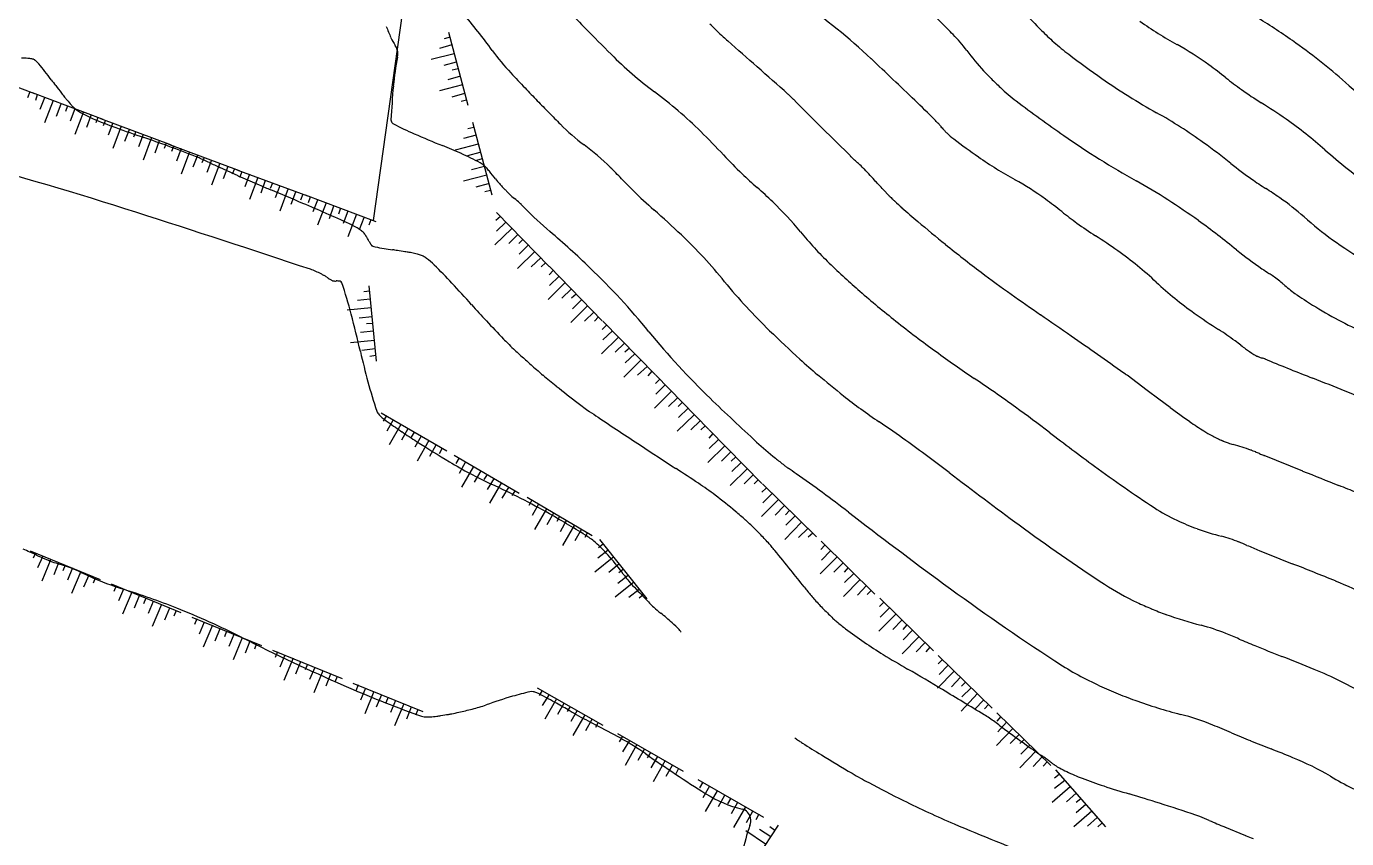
# Model space of a CAD drawing. Extents: x 0 to 560514, y 0 to 4788038.
# Drawn here: x 560254.45 to 560283.22, y 4787798.12 to 4787815.82 of the extents above; entities that cross this region are included whole.
import ezdxf

# ---------------------------------------------------------------- set-up
doc = ezdxf.new("R2010")
doc.units = 0
doc.layers.add('Nivel 7', color=7, linetype='Continuous')

msp = doc.modelspace()

# ---------------------------------------------------------------- linework, layer by layer
at = {"layer": 'Nivel 7'}
for p, q in [((560263.68, 4787815.59), (560263.55, 4787815.55)), ((560263.65, 4787815.7), (560264.07, 4787814.11)), ((560263.77, 4787815.23), (560263.27, 4787815.1)), ((560263.72, 4787815.42), (560263.45, 4787815.34)), ((560253.08, 4787814.94), (560254.62, 4787814.36)), ((560263.55, 4787814.98), (560263.82, 4787815.05)), ((560263.86, 4787814.9), (560263.73, 4787814.87)), ((560263.91, 4787814.74), (560263.63, 4787814.66)), ((560254.52, 4787814.4), (560254.47, 4787814.27)), ((560254.57, 4787814.38), (560256.11, 4787813.8)), ((560254.68, 4787814.33), (560254.64, 4787814.21)), ((560263.95, 4787814.55), (560263.45, 4787814.42)), ((560263.73, 4787814.29), (560264, 4787814.37)), ((560254.84, 4787814.27), (560254.74, 4787814.01)), ((560255.03, 4787814.21), (560254.84, 4787813.72)), ((560255.1, 4787813.87), (560255.2, 4787814.14)), ((560255.34, 4787814.09), (560255.3, 4787813.97)), ((560264.04, 4787814.22), (560263.92, 4787814.19)), ((560255.5, 4787814.03), (560255.4, 4787813.76)), ((560255.69, 4787813.96), (560255.5, 4787813.47)), ((560255.76, 4787813.63), (560255.86, 4787813.89)), ((560256, 4787813.84), (560255.96, 4787813.72)), ((560256.06, 4787813.82), (560257.6, 4787813.24)), ((560256.17, 4787813.78), (560256.12, 4787813.66)), ((560256.33, 4787813.72), (560256.23, 4787813.45)), ((560256.51, 4787813.65), (560256.33, 4787813.16)), ((560256.59, 4787813.32), (560256.69, 4787813.58)), ((560256.83, 4787813.53), (560256.78, 4787813.41)), ((560256.99, 4787813.47), (560256.89, 4787813.2)), ((560264.2, 4787813.62), (560264.07, 4787813.59)), ((560264.17, 4787813.74), (560264.59, 4787812.15)), ((560272.41, 4787813), (560271.75, 4787813.65)), ((560257.17, 4787813.4), (560256.99, 4787812.91)), ((560257.25, 4787813.07), (560257.35, 4787813.34)), ((560257.49, 4787813.28), (560257.45, 4787813.16)), ((560257.54, 4787813.26), (560259.08, 4787812.68)), ((560257.66, 4787813.22), (560257.61, 4787813.1)), ((560264.29, 4787813.26), (560263.79, 4787813.13)), ((560264.25, 4787813.45), (560263.97, 4787813.38)), ((560257.82, 4787813.16), (560257.72, 4787812.89)), ((560258, 4787813.09), (560257.82, 4787812.6)), ((560258.08, 4787812.76), (560258.18, 4787813.02)), ((560258.32, 4787812.97), (560258.27, 4787812.85)), ((560258.48, 4787812.91), (560258.38, 4787812.64)), ((560264.07, 4787813.01), (560264.34, 4787813.08)), ((560264.38, 4787812.94), (560264.26, 4787812.9)), ((560258.66, 4787812.84), (560258.48, 4787812.36)), ((560259.06, 4787812.57), (560258.66, 4787812.75)), ((560258.74, 4787812.51), (560258.84, 4787812.78)), ((560258.98, 4787812.72), (560258.93, 4787812.6)), ((560259.03, 4787812.7), (560260.57, 4787812.13)), ((560259.14, 4787812.66), (560259.1, 4787812.54)), ((560259.31, 4787812.6), (560259.21, 4787812.33)), ((560264.43, 4787812.77), (560264.15, 4787812.7)), ((560259.49, 4787812.53), (560259.31, 4787812.05)), ((560259.56, 4787812.2), (560259.66, 4787812.47)), ((560259.81, 4787812.41), (560259.76, 4787812.29)), ((560259.97, 4787812.35), (560259.87, 4787812.09)), ((560264.48, 4787812.58), (560263.97, 4787812.45)), ((560264.25, 4787812.33), (560264.52, 4787812.4)), ((560260.15, 4787812.29), (560259.97, 4787811.8)), ((560260.22, 4787811.95), (560260.32, 4787812.22)), ((560260.47, 4787812.17), (560260.42, 4787812.04)), ((560260.52, 4787812.15), (560262.06, 4787811.57)), ((560260.63, 4787812.1), (560260.59, 4787811.98)), ((560260.79, 4787812.04), (560260.69, 4787811.78)), ((560264.56, 4787812.25), (560264.44, 4787812.22)), ((560260.98, 4787811.98), (560260.79, 4787811.49)), ((560261.05, 4787811.64), (560261.15, 4787811.91)), ((560261.29, 4787811.86), (560261.25, 4787811.73)), ((560261.45, 4787811.8), (560261.35, 4787811.53)), ((560264.69, 4787811.77), (560265.84, 4787810.59)), ((560261.64, 4787811.73), (560261.45, 4787811.24)), ((560261.71, 4787811.4), (560261.81, 4787811.66)), ((560261.95, 4787811.61), (560261.91, 4787811.49)), ((560264.78, 4787811.68), (560264.68, 4787811.59)), ((560264.9, 4787811.56), (560264.69, 4787811.36)), ((560265.03, 4787811.42), (560264.66, 4787811.06)), ((560264.96, 4787811.09), (560265.16, 4787811.29)), ((560265.27, 4787811.18), (560265.18, 4787811.09)), ((560265.53, 4787810.92), (560265.15, 4787810.55)), ((560265.39, 4787811.06), (560265.19, 4787810.86)), ((560265.45, 4787810.58), (560265.66, 4787810.78)), ((560265.76, 4787810.67), (560265.67, 4787810.58)), ((560265.85, 4787810.59), (560267, 4787809.41)), ((560265.93, 4787810.5), (560265.84, 4787810.41)), ((560266.06, 4787810.38), (560265.85, 4787810.18)), ((560261.93, 4787810.05), (560261.8, 4787810.04)), ((560261.91, 4787810.17), (560262.07, 4787808.53)), ((560266.19, 4787810.24), (560265.82, 4787809.87)), ((560266.12, 4787809.9), (560266.32, 4787810.1)), ((560261.94, 4787809.88), (560261.66, 4787809.85)), ((560266.68, 4787809.73), (560266.31, 4787809.37)), ((560266.43, 4787809.99), (560266.33, 4787809.9)), ((560266.55, 4787809.87), (560266.35, 4787809.67)), ((560261.96, 4787809.69), (560261.44, 4787809.64)), ((560261.7, 4787809.47), (560261.98, 4787809.5)), ((560266.61, 4787809.4), (560266.82, 4787809.6)), ((560266.92, 4787809.49), (560266.83, 4787809.4)), ((560262.01, 4787809.18), (560261.73, 4787809.15)), ((560261.99, 4787809.35), (560261.86, 4787809.34)), ((560267.09, 4787809.31), (560267, 4787809.22)), ((560267.01, 4787809.4), (560268.16, 4787808.23)), ((560267.22, 4787809.19), (560267.01, 4787808.99)), ((560262.03, 4787808.98), (560261.51, 4787808.93)), ((560267.35, 4787809.05), (560266.98, 4787808.69)), ((560267.28, 4787808.72), (560267.48, 4787808.92)), ((560261.76, 4787808.77), (560262.05, 4787808.8)), ((560262.06, 4787808.65), (560261.93, 4787808.63)), ((560267.59, 4787808.81), (560267.49, 4787808.72)), ((560267.71, 4787808.69), (560267.5, 4787808.49)), ((560267.84, 4787808.55), (560267.47, 4787808.18)), ((560267.77, 4787808.22), (560267.98, 4787808.41)), ((560268.08, 4787808.31), (560267.99, 4787808.21)), ((560268.25, 4787808.13), (560268.16, 4787808.04)), ((560268.17, 4787808.22), (560269.32, 4787807.04)), ((560268.37, 4787808.01), (560268.17, 4787807.81)), ((560278.88, 4787807.89), (560278.44, 4787808.22)), ((560268.51, 4787807.87), (560268.14, 4787807.5)), ((560268.44, 4787807.54), (560268.64, 4787807.73)), ((560279.13, 4787807.7), (560278.88, 4787807.89)), ((560268.75, 4787807.63), (560268.65, 4787807.54)), ((560268.87, 4787807.5), (560268.66, 4787807.3)), ((560279.38, 4787807.52), (560279.13, 4787807.7)), ((560262.18, 4787807.4), (560263.61, 4787806.57)), ((560262.29, 4787807.33), (560262.22, 4787807.22)), ((560262.44, 4787807.25), (560262.3, 4787807)), ((560262.61, 4787807.15), (560262.35, 4787806.7)), ((560269, 4787807.36), (560268.63, 4787807)), ((560268.93, 4787807.03), (560269.13, 4787807.23)), ((560262.63, 4787806.81), (560262.77, 4787807.06)), ((560262.9, 4787806.98), (560262.83, 4787806.87)), ((560263.05, 4787806.89), (560262.91, 4787806.65)), ((560269.24, 4787807.12), (560269.15, 4787807.03)), ((560269.41, 4787806.95), (560269.32, 4787806.85)), ((560269.33, 4787807.03), (560270.48, 4787805.86)), ((560263.22, 4787806.8), (560262.96, 4787806.35)), ((560263.24, 4787806.46), (560263.38, 4787806.7)), ((560263.51, 4787806.63), (560263.44, 4787806.51)), ((560269.67, 4787806.68), (560269.3, 4787806.32)), ((560269.53, 4787806.82), (560269.33, 4787806.62)), ((560263.77, 4787806.48), (560265.19, 4787805.65)), ((560263.88, 4787806.42), (560263.81, 4787806.3)), ((560264.02, 4787806.33), (560263.88, 4787806.08)), ((560269.6, 4787806.35), (560269.8, 4787806.55)), ((560269.91, 4787806.44), (560269.81, 4787806.35)), ((560270.03, 4787806.32), (560269.82, 4787806.12)), ((560282.27, 4787806.13), (560281.43, 4787806.47)), ((560264.19, 4787806.23), (560263.93, 4787805.78)), ((560264.21, 4787805.89), (560264.36, 4787806.14)), ((560264.49, 4787806.06), (560264.42, 4787805.95)), ((560264.64, 4787805.98), (560264.49, 4787805.73)), ((560270.16, 4787806.18), (560269.79, 4787805.82)), ((560270.09, 4787805.85), (560270.29, 4787806.05)), ((560264.8, 4787805.88), (560264.54, 4787805.43)), ((560264.82, 4787805.54), (560264.97, 4787805.79)), ((560265.1, 4787805.71), (560265.03, 4787805.6)), ((560270.4, 4787805.94), (560270.31, 4787805.85)), ((560270.57, 4787805.76), (560270.48, 4787805.67)), ((560270.49, 4787805.85), (560271.67, 4787804.7)), ((560265.36, 4787805.56), (560266.78, 4787804.73)), ((560265.46, 4787805.5), (560265.4, 4787805.38)), ((560265.61, 4787805.41), (560265.47, 4787805.16)), ((560270.84, 4787805.51), (560270.47, 4787805.14)), ((560270.7, 4787805.64), (560270.5, 4787805.44)), ((560265.78, 4787805.31), (560265.52, 4787804.86)), ((560265.8, 4787804.97), (560265.94, 4787805.22)), ((560266.07, 4787805.14), (560266.01, 4787805.03)), ((560270.77, 4787805.17), (560270.97, 4787805.38)), ((560271.08, 4787805.27), (560270.99, 4787805.18)), ((560271.2, 4787805.15), (560271, 4787804.95)), ((560266.22, 4787805.06), (560266.08, 4787804.81)), ((560266.39, 4787804.96), (560266.13, 4787804.51)), ((560266.41, 4787804.62), (560266.55, 4787804.87)), ((560271.34, 4787805.02), (560270.98, 4787804.64)), ((560271.28, 4787804.68), (560271.48, 4787804.88)), ((560266.68, 4787804.79), (560266.62, 4787804.68)), ((560267.02, 4787804.54), (560266.92, 4787804.46)), ((560266.94, 4787804.64), (560267.97, 4787803.35)), ((560271.59, 4787804.78), (560271.49, 4787804.69)), ((560271.77, 4787804.6), (560272.94, 4787803.45)), ((560254.53, 4787804.39), (560256.05, 4787803.77)), ((560254.64, 4787804.35), (560254.59, 4787804.23)), ((560254.8, 4787804.28), (560254.69, 4787804.02)), ((560267.25, 4787804.26), (560266.84, 4787803.93)), ((560267.13, 4787804.41), (560266.9, 4787804.23)), ((560272.12, 4787804.26), (560271.75, 4787803.89)), ((560271.85, 4787804.52), (560271.76, 4787804.42)), ((560271.98, 4787804.4), (560271.78, 4787804.19)), ((560254.98, 4787804.21), (560254.78, 4787803.73)), ((560255.05, 4787803.88), (560255.15, 4787804.14)), ((560255.29, 4787804.08), (560255.24, 4787803.96)), ((560255.45, 4787804.02), (560255.34, 4787803.75)), ((560267.14, 4787803.93), (560267.36, 4787804.11)), ((560267.46, 4787803.99), (560267.36, 4787803.91)), ((560272.05, 4787803.93), (560272.25, 4787804.13)), ((560272.36, 4787804.03), (560272.27, 4787803.93)), ((560255.63, 4787803.94), (560255.43, 4787803.46)), ((560255.7, 4787803.61), (560255.81, 4787803.87)), ((560255.95, 4787803.81), (560255.9, 4787803.69)), ((560267.69, 4787803.71), (560267.28, 4787803.38)), ((560267.57, 4787803.86), (560267.34, 4787803.68)), ((560272.62, 4787803.77), (560272.26, 4787803.4)), ((560272.48, 4787803.9), (560272.28, 4787803.7)), ((560256.29, 4787803.67), (560257.81, 4787803.05)), ((560256.4, 4787803.63), (560256.35, 4787803.51)), ((560256.56, 4787803.56), (560256.45, 4787803.3)), ((560256.74, 4787803.49), (560256.54, 4787803.01)), ((560256.8, 4787803.15), (560256.91, 4787803.42)), ((560267.58, 4787803.38), (560267.8, 4787803.56)), ((560267.9, 4787803.44), (560267.8, 4787803.36)), ((560272.56, 4787803.43), (560272.76, 4787803.64)), ((560272.86, 4787803.53), (560272.77, 4787803.44)), ((560257.05, 4787803.36), (560257, 4787803.24)), ((560257.21, 4787803.29), (560257.1, 4787803.03)), ((560257.39, 4787803.22), (560257.19, 4787802.74)), ((560257.46, 4787802.89), (560257.57, 4787803.15)), ((560273.13, 4787803.27), (560273.04, 4787803.18)), ((560273.05, 4787803.36), (560274.22, 4787802.21)), ((560273.26, 4787803.15), (560273.06, 4787802.95)), ((560257.71, 4787803.09), (560257.66, 4787802.97)), ((560258.05, 4787802.95), (560259.57, 4787802.33)), ((560258.16, 4787802.91), (560258.11, 4787802.79)), ((560258.32, 4787802.84), (560258.21, 4787802.58)), ((560273.4, 4787803.01), (560273.03, 4787802.64)), ((560273.33, 4787802.68), (560273.53, 4787802.88)), ((560258.5, 4787802.77), (560258.3, 4787802.29)), ((560258.56, 4787802.43), (560258.67, 4787802.7)), ((560258.81, 4787802.64), (560258.76, 4787802.52)), ((560258.97, 4787802.57), (560258.86, 4787802.31)), ((560273.64, 4787802.78), (560273.55, 4787802.68)), ((560273.76, 4787802.66), (560273.56, 4787802.45)), ((560259.15, 4787802.5), (560258.95, 4787802.02)), ((560259.22, 4787802.17), (560259.32, 4787802.43)), ((560259.46, 4787802.37), (560259.42, 4787802.25)), ((560273.9, 4787802.52), (560273.54, 4787802.15)), ((560273.84, 4787802.19), (560274.03, 4787802.39)), ((560274.14, 4787802.29), (560274.05, 4787802.19)), ((560259.81, 4787802.23), (560261.33, 4787801.61)), ((560259.92, 4787802.19), (560259.87, 4787802.07)), ((560260.08, 4787802.12), (560259.97, 4787801.86)), ((560260.26, 4787802.05), (560260.06, 4787801.57)), ((560260.32, 4787801.71), (560260.43, 4787801.98)), ((560274.32, 4787802.11), (560275.5, 4787800.96)), ((560274.41, 4787802.02), (560274.32, 4787801.93)), ((560260.57, 4787801.92), (560260.52, 4787801.8)), ((560260.73, 4787801.85), (560260.62, 4787801.59)), ((560260.91, 4787801.78), (560260.71, 4787801.3)), ((560260.98, 4787801.45), (560261.08, 4787801.71)), ((560274.67, 4787801.77), (560274.31, 4787801.4)), ((560274.54, 4787801.9), (560274.34, 4787801.7)), ((560261.22, 4787801.65), (560261.17, 4787801.53)), ((560261.56, 4787801.51), (560263.09, 4787800.89)), ((560261.68, 4787801.47), (560261.63, 4787801.34)), ((560261.84, 4787801.4), (560261.73, 4787801.14)), ((560265.58, 4787801.41), (560267.01, 4787800.59)), ((560274.61, 4787801.43), (560274.81, 4787801.64)), ((560274.92, 4787801.53), (560274.83, 4787801.44)), ((560275.04, 4787801.41), (560274.84, 4787801.21)), ((560262.02, 4787801.33), (560261.82, 4787800.84)), ((560262.08, 4787800.99), (560262.19, 4787801.26)), ((560262.33, 4787801.2), (560262.28, 4787801.08)), ((560262.49, 4787801.13), (560262.38, 4787800.87)), ((560265.69, 4787801.35), (560265.62, 4787801.24)), ((560265.84, 4787801.26), (560265.69, 4787801.02)), ((560266, 4787801.17), (560265.75, 4787800.72)), ((560275.18, 4787801.28), (560274.82, 4787800.9)), ((560275.12, 4787800.94), (560275.31, 4787801.14)), ((560262.67, 4787801.06), (560262.47, 4787800.58)), ((560262.74, 4787800.73), (560262.84, 4787800.99)), ((560262.98, 4787800.93), (560262.93, 4787800.81)), ((560266.03, 4787800.83), (560266.17, 4787801.07)), ((560266.3, 4787801), (560266.23, 4787800.89)), ((560266.45, 4787800.91), (560266.31, 4787800.67)), ((560266.62, 4787800.82), (560266.36, 4787800.37)), ((560275.42, 4787801.04), (560275.33, 4787800.95)), ((560275.6, 4787800.86), (560276.78, 4787799.71)), ((560266.64, 4787800.48), (560266.78, 4787800.72)), ((560266.91, 4787800.65), (560266.85, 4787800.54)), ((560275.95, 4787800.52), (560275.59, 4787800.15)), ((560275.69, 4787800.78), (560275.6, 4787800.68)), ((560275.81, 4787800.66), (560275.62, 4787800.45)), ((560267.33, 4787800.41), (560268.76, 4787799.59)), ((560267.44, 4787800.35), (560267.37, 4787800.23)), ((560267.59, 4787800.26), (560267.44, 4787800.01)), ((560275.89, 4787800.19), (560276.09, 4787800.39)), ((560276.2, 4787800.29), (560276.1, 4787800.19)), ((560267.75, 4787800.17), (560267.5, 4787799.71)), ((560267.78, 4787799.83), (560267.92, 4787800.07)), ((560268.05, 4787800), (560267.98, 4787799.88)), ((560276.46, 4787800.03), (560276.1, 4787799.66)), ((560276.32, 4787800.16), (560276.12, 4787799.96)), ((560268.2, 4787799.91), (560268.06, 4787799.66)), ((560268.37, 4787799.82), (560268.11, 4787799.36)), ((560268.39, 4787799.48), (560268.53, 4787799.72)), ((560268.66, 4787799.65), (560268.6, 4787799.53)), ((560276.39, 4787799.69), (560276.59, 4787799.9)), ((560276.7, 4787799.79), (560276.61, 4787799.7)), ((560269.08, 4787799.41), (560270.51, 4787798.59)), ((560276.96, 4787799.52), (560276.86, 4787799.44)), ((560277.08, 4787799.39), (560276.86, 4787799.21)), ((560276.88, 4787799.62), (560277.97, 4787798.38)), ((560269.19, 4787799.35), (560269.12, 4787799.23)), ((560269.34, 4787799.26), (560269.19, 4787799.01)), ((560269.5, 4787799.16), (560269.24, 4787798.71)), ((560269.53, 4787798.82), (560269.67, 4787799.07)), ((560277.2, 4787799.25), (560276.81, 4787798.91)), ((560277.12, 4787798.92), (560277.33, 4787799.11)), ((560269.8, 4787799), (560269.73, 4787798.88)), ((560269.95, 4787798.91), (560269.81, 4787798.66)), ((560270.12, 4787798.81), (560269.86, 4787798.36)), ((560277.43, 4787798.99), (560277.33, 4787798.91)), ((560277.54, 4787798.86), (560277.33, 4787798.68)), ((560270.14, 4787798.47), (560270.28, 4787798.72)), ((560270.41, 4787798.65), (560270.35, 4787798.53)), ((560277.67, 4787798.72), (560277.28, 4787798.38)), ((560277.58, 4787798.39), (560277.79, 4787798.58)), ((560270.83, 4787798.41), (560269.92, 4787797.03)), ((560270.56, 4787798), (560270.13, 4787798.29)), ((560270.67, 4787798.16), (560270.43, 4787798.32)), ((560270.76, 4787798.3), (560270.65, 4787798.38)), ((560277.89, 4787798.46), (560277.8, 4787798.38)), ((560281.03, 4787798.18), (560280.57, 4787798.37))]:
    msp.add_line(p, q, dxfattribs=at)
msp.add_lwpolyline([(560262.01, 4787811.59), (560262.86, 4787817.67), (560258.9, 4787820.71), (560259.75, 4787824.94)], dxfattribs=at)
for centre, radius, start, end in [((560263.916, 4787805.604), 13.058, 46.7863, 55.4133), ((560253.491, 4787807.211), 13.743, 36.0616, 40.4009), ((560285.349, 4787834.127), 26.208, 223.3502, 224.4281), ((560287.104, 4787826.233), 14.868, 222.7332, 224.9102), ((560269.417, 4787818.695), 7.685, 201.9301, 203.918), ((560315.411, 4787863.596), 68.305, 224.42817, 225.09578), ((559969.283, 4787502.911), 433.57, 46.17928, 46.20609), ((560233.83, 4787775.219), 57.45, 44.91122, 45.23827), ((560261.255, 4787802.559), 18.726, 44.3386, 44.9115), ((560284.235, 4787823.831), 9.632, 235.0634, 240.7437), ((560272.093, 4787801.258), 17.385, 55.0879, 58.217), ((560263.375, 4787816.015), 1.076, 203.9179, 214.2011), ((560283.269, 4787829.955), 19.8, 225.8991, 226.4863), ((560271.778, 4787817.852), 3.111, 226.4861, 228.9346), ((560184.902, 4787718.143), 129.136, 48.55468, 48.93467), ((560272.186, 4787813.24), 3.443, 36.7653, 44.3382), ((560281.105, 4787820.252), 6.397, 224.9102, 228.2295), ((560280.269, 4787819.316), 5.141, 228.2293, 232.8871), ((560274.638, 4787804.904), 12.938, 48.5434, 55.088), ((560262.202, 4787815.218), 0.342, 15.9106, 34.2008), ((560262.219, 4787815.222), 0.325, 348.2153, 15.911), ((560268.746, 4787818.319), 5.128, 216.0616, 223.1679), ((560273.489, 4787821.533), 8.919, 225.0958, 233.1247), ((560279.383, 4787818.617), 5.541, 216.7653, 222.7333), ((560291.369, 4787833.986), 23.537, 232.8871, 235.0634), ((560276.019, 4787809.163), 7.181, 54.1643, 60.7437), ((560254.251, 4787812.356), 2.78, 85.3825, 88.1803), ((560254.379, 4787813.934), 1.197, 81.1185, 85.3831), ((560254.526, 4787814.874), 0.245, 74.5578, 81.1166), ((560254.556, 4787814.984), 0.132, 65.6082, 74.5594), ((560254.571, 4787815.017), 0.0948, 53.9847, 65.6076), ((560254.48, 4787814.892), 0.25, 46.8359, 53.9859), ((560254.07, 4787814.455), 0.849, 40.402, 46.8344), ((560251.609, 4787812.361), 4.08, 37.4702, 40.4025), ((560267.818, 4787814.054), 5.395, 168.215, 174.9531), ((559762.419, 4787239.693), 767.42, 48.487981, 48.554672), ((560182.58, 4787719.032), 131.845, 46.2131, 46.78629), ((560274.388, 4787806.906), 9.966, 51.5035, 54.1642), ((560189.459, 4787764.722), 82.388, 37.31281, 37.47026), ((560288.133, 4787839.927), 41.678, 217.3127, 217.5341), ((560312.701, 4787859.55), 65.395, 223.16805, 223.56408), ((560279.862, 4787819.06), 6.193, 222.7332, 224.9102), ((560281.711, 4787820.903), 8.804, 224.9102, 226.7361), ((560286.032, 4787826.346), 14.218, 235.0634, 240.7437), ((560285.863, 4787821.334), 8.469, 231.5036, 234.3898), ((560343.273, 4787882.29), 111.212, 217.53424, 217.64058), ((560281.018, 4787834.276), 32.593, 217.6399, 217.8363), ((560282.32, 4787812.773), 19.953, 174.9532, 177.0795), ((560299.695, 4787847.18), 47.445, 223.5641, 224.0291), ((560262.076, 4787806.318), 10.101, 45.5811, 53.1246), ((560270.633, 4787813.881), 0.625, 46.1501, 48.488), ((560266.606, 4787809.69), 6.437, 44.91, 46.1499), ((560278.574, 4787817.57), 4.227, 226.7361, 232.8871), ((560285.812, 4787821.262), 8.381, 234.3899, 237.9502), ((560294.983, 4787827.936), 17.793, 228.5434, 234.1234), ((560256.567, 4787815.285), 1.633, 217.8369, 220.6387), ((560259.541, 4787817.837), 5.552, 220.6388, 222.158), ((560256.241, 4787814.85), 1.101, 222.1579, 225.356), ((560256.314, 4787814.924), 1.205, 225.3553, 228.4124), ((560302.552, 4787849.941), 51.418, 224.0291, 224.4281), ((560432.005, 4787974.571), 227.106, 224.9101, 225.11888), ((560254.312, 4787793.867), 28.183, 44.9731, 46.213), ((560296.382, 4787841.106), 33.741, 232.8871, 235.0634), ((560274.484, 4787803.168), 12.967, 55.088, 57.9501), ((560255.747, 4787814.284), 0.35, 228.4137, 236.8223), ((560256.441, 4787815.345), 1.617, 236.8214, 240.73), ((560256.847, 4787816.07), 2.448, 240.73, 246.9316), ((560259.912, 4787823.269), 10.273, 246.9316, 249.9578), ((560262.479, 4787813.786), 0.0862, 177.0787, 209.8777), ((560303.036, 4787850.416), 52.096, 224.4281, 224.8246), ((560217.303, 4787756.893), 80.496, 44.91127, 44.97315), ((560273.903, 4787804.694), 10.6, 54.1643, 60.7437), ((560276.507, 4787806.067), 9.432, 48.5434, 55.088), ((560266.441, 4787841.164), 29.322, 249.9577, 251.2244), ((560262.502, 4787813.799), 0.113, 209.8788, 242.3562), ((560265.709, 4787819.923), 7.026, 242.356, 246.4147), ((560271.117, 4787832.309), 20.541, 246.4146, 248.2733), ((560269.392, 4787816.977), 4.661, 224.8245, 233.2501), ((560258.09, 4787802.251), 15.795, 42.9929, 45.581), ((560273.645, 4787813.061), 0.94, 44.3385, 44.9114), ((560273.857, 4787813.268), 0.644, 36.7655, 44.3384), ((560275.203, 4787814.273), 1.036, 216.7651, 222.7331), ((560274.943, 4787814.033), 0.682, 222.7344, 224.9113), ((560278.038, 4787817.119), 5.053, 224.9102, 225.7101), ((560275.631, 4787814.651), 1.606, 225.7099, 232.887), ((560249.925, 4787792.581), 21.992, 69.7618, 71.2245), ((560233.214, 4787747.254), 70.301, 69.24177, 69.76179), ((560260.056, 4787804.551), 9.34, 65.5167, 68.2732), ((560263.237, 4787808.735), 5.625, 45.5811, 53.2501), ((560285.187, 4787827.28), 17.442, 232.8871, 235.0634), ((560287.829, 4787828.861), 18.804, 235.0634, 240.7437), ((560271.647, 4787801.571), 14.453, 51.2013, 54.1643), ((560231.735, 4787733.64), 82.065, 72.19513, 75.01486), ((560257.691, 4787811.834), 1.238, 65.3219, 69.2415), ((560226.813, 4787744.631), 75.196, 65.13319, 65.32227), ((560260.492, 4787805.509), 8.287, 62.355, 65.5168), ((560277.121, 4787819.994), 10.224, 222.9929, 226.21), ((560272.929, 4787813.524), 0.743, 225.1393, 226.356), ((560274.279, 4787814.94), 2.699, 226.3562, 228.7541), ((560247.305, 4787785.278), 37.395, 47.469, 47.642), ((560280.546, 4787820.637), 9.338, 235.0634, 240.8218), ((560291.339, 4787822.857), 12.971, 228.5434, 234.1234), ((560346.662, 4788003.744), 210.292, 245.19362, 245.26123), ((560264.15, 4787812.493), 0.403, 47.9813, 62.3549), ((560263.793, 4787812.097), 0.936, 43.5632, 47.9815), ((560263.147, 4787811.483), 1.827, 40.401, 43.5633), ((560262.379, 4787810.829), 2.836, 36.0616, 40.4009), ((560260.943, 4787806.394), 8.902, 43.342, 45.5808), ((560277.204, 4787820.08), 10.343, 226.2099, 228.6703), ((560223.765, 4787759.617), 72.217, 47.34696, 47.46889), ((560272.218, 4787812.212), 0.705, 46.1121, 47.3458), ((560272.542, 4787812.548), 0.238, 42.789, 46.1144), ((560149.284, 4787698.46), 168.192, 42.66237, 42.7875), ((560285.889, 4787819.284), 8.276, 231.2015, 235.1171), ((560263.76, 4787822.785), 11.247, 245.2744, 245.438), ((560259.656, 4787813.806), 1.375, 245.437, 246.7871), ((560360.465, 4788048.863), 257.137, 246.78707, 246.88584), ((560275.912, 4787850.767), 41.751, 246.8859, 247.2569), ((560265.527, 4787813.121), 1.058, 216.0617, 223.1679), ((560274.598, 4787821.629), 13.494, 223.1677, 223.5637), ((560271.914, 4787819.077), 9.79, 223.5641, 224.0291), ((560274.739, 4787819.414), 10.066, 223.3421, 225.4476), ((560262.942, 4787803.862), 11.254, 46.3117, 48.6703), ((560250.381, 4787791.627), 30.713, 42.056, 42.6624), ((560272.766, 4787806.703), 6.62, 53.9814, 60.8216), ((560271.787, 4787800.224), 14.02, 54.1642, 60.7437), ((560285.981, 4787819.416), 8.436, 235.1171, 237.6242), ((560131.455, 4787506.163), 331.906, 67.12522, 67.25677), ((560272.503, 4787819.647), 10.61, 224.0295, 224.4285), ((560272.603, 4787819.744), 10.75, 224.4276, 224.8241), ((560265.661, 4787812.844), 0.962, 224.8248, 233.2504), ((560264.391, 4787811.144), 1.161, 45.5808, 53.2498), ((560274.611, 4787819.284), 9.884, 225.4475, 228.9927), ((560274.681, 4787813.549), 2.014, 222.0562, 224.4248), ((560273.612, 4787812.502), 0.518, 224.4241, 226.7452), ((560281.211, 4787820.579), 11.607, 226.745, 227.2355), ((560277.486, 4787816.551), 6.122, 227.2362, 227.7844), ((560270.011, 4787802.914), 11.305, 51.7134, 53.9814), ((560277.049, 4787805.329), 8.243, 55.088, 57.6245), ((560278.376, 4787807.229), 5.926, 48.5434, 55.088), ((560142.77, 4787456.629), 373.012, 71.57971, 72.19507), ((560247.512, 4787781.246), 33.343, 65.2242, 67.1252), ((560264.118, 4787810.865), 1.551, 43.928, 45.5813), ((560271.193, 4787817.681), 8.274, 223.9279, 224.6436), ((560271.95, 4787818.428), 9.337, 224.6434, 229.2713), ((560256.787, 4787798.785), 17.28, 46.3116, 48.9927), ((560265.798, 4787806.853), 7.118, 39.1532, 46.3117), ((560328.943, 4787873.268), 82.702, 227.78404, 227.93324), ((560282.749, 4787822.085), 13.756, 227.9333, 229.849), ((560283.085, 4787819.478), 9.797, 231.7135, 234.1497), ((560260.767, 4787809.963), 1.715, 56.8339, 65.2242), ((560299.345, 4787841.757), 39.493, 229.8489, 230.9795), ((560283.045, 4787819.422), 9.728, 234.1498, 237.0279), ((560269.077, 4787796.471), 18.649, 50.943, 54.1642), ((560287.694, 4787817.778), 8.149, 228.5435, 234.1234), ((560261.271, 4787810.735), 0.793, 49.3879, 56.8338), ((560261.648, 4787811.175), 0.214, 35.0151, 49.3885), ((560259.56, 4787809.712), 2.763, 34.2537, 35.0136), ((560261.628, 4787811.12), 0.261, 31.784, 34.2561), ((560257.456, 4787808.535), 5.168, 31.5358, 31.7817), ((560261.822, 4787811.215), 0.0461, 28.9216, 31.5244), ((560260.34, 4787810.395), 1.74, 28.604, 28.9384), ((560212.298, 4787784.203), 56.458, 28.5408, 28.5995), ((560247.335, 4787803.259), 16.574, 28.4077, 28.5397), ((560250.968, 4787794.059), 22.821, 46.3116, 49.2714), ((560261.028, 4787803.225), 11.14, 39.1531, 46.3116), ((560277.31, 4787816.226), 7.726, 219.153, 226.0237), ((560270.15, 4787799.544), 13.966, 54.6258, 57.0278), ((560287.828, 4787817.963), 8.377, 234.1233, 236.3626), ((560272.709, 4787816.977), 12.271, 208.3866, 208.5649), ((560262.226, 4787811.27), 0.335, 208.5634, 211.412), ((560263.055, 4787811.777), 1.307, 211.4127, 212.8547), ((560262.069, 4787811.14), 0.133, 212.8498, 217.5611), ((560262.086, 4787811.153), 0.154, 217.5683, 221.9417), ((560261.995, 4787811.071), 0.0322, 221.9399, 239.0359), ((560262.044, 4787811.153), 0.128, 239.0347, 247.596), ((560262.107, 4787811.306), 0.293, 247.5971, 258.2101), ((560262.837, 4787814.801), 3.864, 258.2097, 261.1297), ((560284.643, 4787954.522), 145.276, 261.12964, 261.20343), ((560254.801, 4787761.68), 49.862, 81.0778, 81.2038), ((560241.667, 4787678.022), 134.544, 81.00811, 81.07755), ((560255.405, 4787764.841), 46.646, 80.89, 81.0078), ((560262.595, 4787809.682), 1.232, 78.0612, 80.891), ((560261.854, 4787806.178), 4.813, 76.6288, 78.0602), ((560294.055, 4787835.229), 31.091, 230.9796, 232.7995), ((560273.432, 4787804.167), 8.297, 47.1386, 54.6259), ((560285.888, 4787817.19), 8.032, 230.943, 235.852), ((560290.381, 4787821.801), 12.987, 236.3625, 238.1609), ((560262.801, 4787810.159), 0.721, 72.9469, 76.6291), ((560262.761, 4787810.028), 0.858, 69.571, 72.9464), ((560262.986, 4787810.634), 0.211, 58.6283, 69.5708), ((560262.598, 4787809.997), 0.957, 53.491, 58.6291), ((560262.178, 4787809.431), 1.662, 45.8623, 53.4904), ((560256.144, 4787803.211), 10.328, 42.8044, 45.8627), ((560284.861, 4787824.052), 18.602, 226.0237, 227.467), ((560260.151, 4787809.072), 1.536, 61.9789, 71.58), ((560253.031, 4787795.694), 16.691, 61.7489, 61.9783), ((560260.861, 4787810.265), 0.149, 59.3223, 61.7479), ((560260.494, 4787809.648), 0.868, 55.0705, 59.3236), ((560261.795, 4787811.51), 1.404, 235.0705, 238.4129), ((560261.595, 4787811.184), 1.022, 238.4132, 241.7506), ((560256.258, 4787799.597), 15.161, 39.1531, 46.3116), ((560283.262, 4787822.309), 16.236, 227.4671, 229.012), ((560288.001, 4787827.254), 21.078, 232.7995, 235.0099), ((560285.853, 4787817.138), 7.97, 235.8522, 237.1714), ((560279.8, 4787807.755), 3.196, 55.0881, 57.1713), ((560280.244, 4787808.392), 2.419, 48.5433, 55.0879), ((560261.137, 4787810.332), 0.0542, 241.7494, 256.2734), ((560261.145, 4787810.364), 0.0869, 256.275, 264.1205), ((560261.185, 4787810.754), 0.48, 264.1197, 267.4573), ((560261.197, 4787811.028), 0.754, 267.4576, 269.9759), ((560261.196, 4787808.795), 1.48, 88.1782, 89.9754), ((560261.236, 4787810.052), 0.222, 84.1208, 88.1804), ((560261.206, 4787809.76), 0.515, 81.4509, 84.1178), ((560261.276, 4787810.223), 0.0469, 18.6937, 81.4522), ((560251.718, 4787806.989), 10.137, 14.6341, 18.6937), ((560232.698, 4787781.497), 42.284, 41.942, 42.8044), ((560279.043, 4787817.893), 12.092, 219.1531, 226.0237), ((560287.48, 4787827.163), 22.667, 229.0121, 231.5968), ((560284.552, 4787816.149), 8.051, 227.1386, 234.7396), ((560284.049, 4787812.699), 3.327, 228.5434, 234.1234), ((560281.765, 4787825.587), 23.681, 221.9421, 223.0944), ((560445.648, 4788052.48), 295.996, 235.00992, 235.16027), ((560283.122, 4787811.418), 1.746, 234.1232, 236.3625), ((560293.318, 4787826.741), 20.151, 236.3626, 237.0217), ((560287.549, 4787817.851), 9.553, 237.0216, 244.7685), ((560233.677, 4787802.279), 28.783, 12.9657, 14.6342), ((560088.958, 4787540.028), 328.372, 55.01755, 55.16033), ((560288.688, 4787822), 15.216, 234.7397, 237.1373), ((560321.754, 4787863.001), 78.444, 223.09441, 223.49548), ((560280.777, 4787819.561), 16.457, 219.1531, 226.0238), ((560295.69, 4787835.146), 36.066, 226.0237, 227.4671), ((560289.654, 4787829.905), 26.166, 231.5967, 234.0023), ((560276.513, 4787803.153), 7.222, 53.6568, 57.1374), ((560267.936, 4787811.938), 4.256, 223.4954, 225.2173), ((560268.989, 4787812.999), 5.751, 225.2175, 226.9233), ((559292.967, 4786402.492), 1716.749, 54.970844, 55.017597), ((560274.686, 4787800.67), 10.305, 52.7598, 53.6563), ((560284.776, 4787813.943), 6.369, 232.7604, 233.9008), ((560280.22, 4787812.995), 18.978, 192.9657, 195.0205), ((560276.932, 4787821.494), 17.381, 226.9233, 227.9044), ((560283.495, 4787828.758), 27.17, 227.9043, 228.4399), ((560278.991, 4787816.943), 11.364, 227.467, 230.0386), ((560291.572, 4787832.546), 29.43, 234.0024, 235.9827), ((560283.624, 4787812.364), 4.414, 233.9007, 236.6972), ((560281.48, 4787809.1), 0.508, 236.6975, 244.9454), ((560281.568, 4787809.288), 0.716, 244.9444, 247.4983), ((560281.571, 4787809.297), 0.725, 247.4986, 250.0355), ((560281.592, 4787809.353), 0.785, 250.0364, 255.5075), ((560281.296, 4787808.209), 0.396, 67.7997, 75.5074), ((560280.747, 4787806.864), 1.849, 67.4317, 67.7991), ((560295.222, 4787841.692), 35.867, 247.4318, 247.5152), ((560273.646, 4787817.649), 12.324, 228.44, 229.2352), ((560269.667, 4787813.034), 6.232, 229.2356, 230.5034), ((560303.491, 4787861.67), 57.489, 247.51546, 248.57038), ((560271.912, 4787810.765), 10.376, 195.0204, 198.6946), ((560295.628, 4787844.531), 47.048, 230.5031, 230.9644), ((560288.931, 4787828.805), 26.839, 230.0385, 231.5967), ((560255.802, 4787779.55), 34.508, 54.1539, 55.9827), ((560277.571, 4787807.13), 1.391, 53.3295, 54.9711), ((560253.839, 4787775.258), 41.127, 53.2685, 53.329), ((560238.732, 4787696.678), 119.757, 67.83949, 68.57035), ((560280.294, 4787825.619), 22.701, 230.9646, 232.4923), ((560307.737, 4787847.502), 55.284, 226.0237, 227.467), ((560279.254, 4787816.597), 11.262, 231.5967, 234.0024), ((560262.288, 4787807.509), 0.216, 198.6948, 224.381), ((560269.924, 4787812.108), 5.669, 232.4922, 235.5496), ((560275.649, 4787820.454), 15.79, 235.5496, 236.3825), ((560282.14, 4787820.57), 16.172, 234.0023, 235.7468), ((560256.227, 4787780.137), 33.783, 52.606, 54.1538), ((560288.617, 4787819.895), 15.445, 233.261, 235.2241), ((560262.666, 4787807.879), 0.745, 224.3807, 231.609), ((560264.615, 4787810.338), 3.883, 231.6093, 234.7732), ((560284.832, 4787838.969), 38.932, 234.7729, 235.0443), ((560470.094, 4788112.921), 366.996, 236.38242, 236.55522), ((560254.162, 4787779.483), 33.536, 54.5354, 55.7469), ((560284.068, 4787813.344), 7.47, 235.2242, 238.0472), ((560272.507, 4787821.338), 17.421, 235.0441, 235.4498), ((560268.19, 4787815.069), 9.808, 235.4499, 237.7188), ((560314.33, 4787856.15), 61.893, 232.60594, 233.74955), ((560282.294, 4787810.5), 4.119, 238.0473, 240.8208), ((560281.038, 4787808.25), 1.542, 240.8205, 245.3541), ((560282.726, 4787811.93), 5.59, 245.3548, 246.2218), ((560287.586, 4787845.773), 46.126, 237.7187, 238.7649), ((560325.766, 4787894.409), 105.122, 236.55518, 237.06075), ((560275.943, 4787812.845), 8.253, 227.467, 231.2033), ((560254.627, 4787780.136), 32.734, 52.4775, 54.5355), ((560281.27, 4787808.624), 1.978, 246.2201, 247.6779), ((560282.269, 4787811.058), 4.609, 247.6792, 248.769), ((560281.107, 4787808.067), 1.4, 248.7693, 250.7469), ((560281.327, 4787808.698), 2.069, 250.7464, 253.9195), ((560278.969, 4787800.516), 6.446, 72.1217, 73.9191), ((560273.427, 4787783.336), 24.498, 71.6525, 72.1221), ((560281.028, 4787806.255), 0.352, 67.7339, 71.6528), ((560276.792, 4787795.909), 11.531, 67.5759, 67.7331), ((560267.095, 4787772.41), 36.953, 67.4884, 67.5762), ((560268.406, 4787814.147), 9.138, 238.7648, 245.2483), ((560293.084, 4787834.167), 35.61, 231.2033, 231.5968), ((560243.652, 4787715.846), 98.182, 67.43549, 67.48866), ((560292.979, 4787834.471), 30.29, 247.3753, 247.5477), ((560282.301, 4787808.632), 2.331, 247.5493, 248.061), ((560245.934, 4787771.192), 41.697, 56.2581, 57.0609), ((560271.555, 4787807.007), 0.953, 231.5959, 234.0015), ((560272.749, 4787808.65), 2.984, 234.0026, 235.3796), ((560256.149, 4787784.605), 26.235, 54.9148, 55.3791), ((560253, 4787780.123), 31.713, 52.368, 54.9148), ((560326.753, 4787874.057), 85.685, 232.47754, 233.74949), ((560295.903, 4787831.019), 30.73, 233.7495, 236.6989), ((560331.075, 4787927.374), 130.697, 248.07152, 248.44555), ((560257.281, 4787790.015), 17.434, 60.5555, 65.2483), ((560264.91, 4787799.6), 7.534, 52.8599, 56.2579), ((560271.605, 4787776.821), 31.176, 67.6798, 68.4455), ((560262.128, 4787795.928), 12.141, 50.1832, 52.8599), ((560256.221, 4787788.138), 19.59, 57.7177, 60.5555), ((560260.335, 4787793.777), 14.94, 49.0711, 50.1833), ((560338.161, 4787890.579), 107.761, 232.36799, 233.74949), ((560281.194, 4787808.627), 3.939, 236.6988, 244.9426), ((560268.459, 4787803.146), 2.54, 46.3735, 49.0709), ((560265.765, 4787800.32), 6.444, 45.069, 46.3735), ((560264.439, 4787798.99), 8.322, 43.9211, 45.0691), ((560302.124, 4787840.467), 44.033, 233.7494, 236.6989), ((560281.783, 4787809.887), 5.33, 244.9427, 247.5), ((560281.815, 4787809.965), 5.414, 247.5, 250.0374), ((560281.965, 4787810.378), 5.854, 250.0375, 255.5066), ((560265.931, 4787803.508), 1.41, 47.1268, 57.7178), ((560264.817, 4787802.308), 3.047, 43.7359, 47.1269), ((560261.464, 4787796.125), 12.453, 42.6753, 43.9213), ((560269.273, 4787803.325), 1.831, 39.4254, 42.675), ((560279.762, 4787801.855), 2.949, 67.7982, 75.5064), ((560272.587, 4787784.275), 21.937, 67.2986, 67.7983), ((560252.79, 4787800.306), 4.414, 66.8964, 68.9801), ((560253.217, 4787801.305), 3.328, 64.2126, 66.896), ((560257.029, 4787809.197), 5.437, 244.2131, 246.3124), ((560263.876, 4787801.408), 4.349, 40.8976, 43.7359), ((560262.977, 4787800.629), 5.539, 36.0061, 40.8975), ((560257.887, 4787793.964), 16.571, 39.0412, 39.4257), ((559951.308, 4787545.339), 411.293, 38.96357, 39.04081), ((560299.931, 4787849.638), 48.915, 247.2987, 247.6333), ((560300.372, 4787850.709), 50.073, 247.6332, 248.5263), ((560255.896, 4787806.613), 2.614, 246.3122, 253.7537), ((560254.291, 4787801.106), 3.121, 66.944, 73.7538), ((560254.284, 4787801.091), 3.138, 64.354, 66.9439), ((560184.912, 4787734.262), 110.855, 38.72154, 38.96379), ((560251.154, 4787725.595), 84.374, 67.83832, 68.52633), ((560258.699, 4787810.287), 7.063, 244.354, 246.0802), ((560258.666, 4787810.212), 6.981, 246.0802, 252.4538), ((560269.493, 4787805.364), 2.516, 216.006, 223.2664), ((560308.344, 4787849.915), 57.337, 233.74944, 236.69887), ((560278.71, 4787793.246), 11.325, 59.5411, 67.8382), ((560251.275, 4787786.835), 17.536, 68.4337, 72.4538), ((560287.676, 4787822.479), 27.487, 223.2662, 223.7367), ((560279.006, 4787814.183), 15.487, 223.737, 224.3638), ((560294.362, 4787822.015), 29.431, 218.7215, 219.1915), ((560273.219, 4787804.776), 2.15, 219.1916, 222.5161), ((560281.047, 4787808.382), 5.645, 236.6988, 244.9426), ((560251.545, 4787787.517), 16.802, 63.1142, 68.4337), ((560281.636, 4787816.755), 19.166, 224.3636, 224.7805), ((560278.704, 4787813.846), 15.035, 224.7804, 225.2511), ((560269.282, 4787804.34), 1.651, 225.2513, 232.3356), ((560279.489, 4787810.525), 10.657, 222.5161, 224.0092), ((560275.965, 4787807.121), 5.756, 224.0091, 225.5324), ((560281.891, 4787810.187), 7.637, 244.9426, 247.4999), ((560281.937, 4787810.298), 7.758, 247.5001, 250.0375), ((560265.761, 4787799.78), 4.11, 47.8467, 52.3354), ((560265.793, 4787799.814), 4.063, 44.7795, 47.8467), ((560274.93, 4787806.066), 4.279, 225.5326, 227.2993), ((560273.265, 4787804.262), 1.824, 227.2993, 230.7725), ((560277.876, 4787809.91), 9.116, 230.7724, 232.326), ((560282.152, 4787810.891), 8.389, 250.0375, 255.5066), ((560268.55, 4787802.551), 0.179, 30.1176, 44.7808), ((560268.212, 4787802.355), 0.569, 27.8047, 30.1159), ((560277.794, 4787809.805), 8.982, 232.326, 235.4974), ((560278.995, 4787798.678), 4.226, 67.7982, 75.5064), ((560268.325, 4787772.533), 32.464, 67.2485, 67.7983), ((560277.946, 4787839.589), 41.579, 243.1142, 246.4951), ((560277.775, 4787809.777), 8.948, 235.4974, 238.6749), ((560298.778, 4787845.15), 46.28, 247.2484, 247.7088), ((560298.773, 4787845.138), 46.267, 247.709, 248.496), ((560289.262, 4787828.651), 31.043, 238.6749, 239.819), ((560280.9, 4787808.136), 7.35, 236.6988, 244.9426), ((560257.531, 4787740.461), 66.242, 67.83821, 68.49596), ((560242.071, 4787747.506), 62.826, 59.01479, 59.81899), ((560279.194, 4787793.646), 8.814, 59.5411, 67.8382), ((560272.858, 4787827.89), 28.822, 246.495, 249.9895), ((560281.999, 4787810.486), 9.945, 244.9426, 247.4999), ((560268.386, 4787789.985), 11.724, 106.5722, 109.5242), ((560266.727, 4787795.561), 5.906, 102.7778, 106.5723), ((560265.462, 4787801.137), 0.188, 81.3883, 102.7782), ((560265.449, 4787801.047), 0.279, 63.8947, 81.3876), ((560262.181, 4787794.378), 7.705, 60.5786, 63.8951), ((560236.575, 4787748.974), 59.832, 60.26203, 60.57853), ((560179.122, 4787642.68), 185.101, 58.68656, 59.01475), ((560282.059, 4787810.631), 10.102, 247.5, 250.0374), ((560282.339, 4787811.403), 10.923, 250.0374, 255.5065), ((560263.199, 4787801.368), 0.596, 249.9893, 274.4654), ((560263.192, 4787802.524), 1.747, 276.4844, 279.5745), ((560258.934, 4787827.767), 27.347, 279.5749, 279.9198), ((560262.705, 4787806.202), 5.455, 279.9196, 280.692), ((560262.907, 4787805.131), 4.365, 280.692, 282.7786), ((560260.41, 4787816.142), 15.656, 282.7788, 283.8805), ((560263.396, 4787804.059), 3.209, 283.8805, 289.5242), ((560276.979, 4787819.701), 21.622, 240.2622, 240.7886), ((560274.335, 4787814.972), 16.204, 240.7886, 242.4893), ((560273.705, 4787798.16), 3.113, 56.1556, 58.6866), ((560278.228, 4787795.5), 5.503, 67.7983, 75.5064), ((560262.927, 4787804.854), 4.092, 274.4656, 276.4846), ((560254.198, 4787776.309), 27.389, 61.1811, 62.4893), ((560272.795, 4787796.803), 4.746, 52.7325, 56.1555), ((560286.037, 4787814.206), 17.122, 232.7326, 234.5346), ((560264.209, 4787761.15), 42.604, 67.1999, 67.7983), ((560264.425, 4787794.897), 6.173, 55.205, 61.1812), ((560283.827, 4787817.631), 21.433, 233.9005, 234.1444), ((560271.373, 4787800.397), 0.17, 234.1424, 236.8835), ((560271.731, 4787800.948), 0.826, 236.8855, 237.5794), ((560306.463, 4787855.633), 65.609, 237.57973, 237.65765), ((560345.61, 4787897.831), 119.796, 234.53457, 234.76536), ((560297.129, 4787839.46), 42.344, 247.198, 247.8), ((560297.12, 4787839.438), 42.321, 247.8001, 248.4556), ((560288.89, 4787830.104), 36.7, 235.2049, 237.655), ((560286.373, 4787823.906), 28.057, 237.6575, 238.6506), ((560309.283, 4787861.512), 72.091, 238.65063, 239.27011), ((560277.061, 4787800.781), 0.979, 234.765, 237.3178), ((560279.451, 4787804.506), 5.405, 237.3181, 237.745), ((560274.335, 4787796.391), 4.189, 57.2561, 57.807), ((560264.059, 4787755.699), 47.709, 67.8382, 68.4557), ((560271.645, 4787792.208), 9.162, 57.0665, 57.2565), ((560276.376, 4787799.513), 0.459, 56.2173, 57.0664), ((560276.547, 4787799.768), 0.151, 52.9314, 56.2179), ((560265.362, 4787784.962), 18.708, 52.6351, 52.9303), ((560274.05, 4787796.34), 4.391, 51.4083, 52.6353), ((560277.199, 4787800.287), 0.658, 231.4078, 234.5791), ((560276.961, 4787799.951), 0.245, 234.5777, 236.1544), ((560278.953, 4787802.921), 3.822, 236.1567, 236.5562), ((560277.392, 4787800.559), 0.991, 236.5551, 237.8726), ((560280.694, 4787805.816), 7.199, 237.8727, 238.3615), ((560277.29, 4787800.292), 0.71, 238.3619, 242.9302), ((560280.113, 4787805.816), 6.914, 242.9305, 244.3941), ((560279.678, 4787794.046), 6.303, 59.5411, 67.8382), ((560276.777, 4787806.832), 8.479, 239.27, 242.0856), ((560279.211, 4787803.934), 4.827, 244.3939, 248.7297), ((560280.752, 4787807.894), 9.076, 248.7297, 251.8913), ((560287.393, 4787807.163), 8.915, 239.541, 246.5159), ((560270.649, 4787801.299), 2.605, 237.655, 256.6892), ((560289.256, 4787830.386), 35.134, 242.0857, 243.4688), ((560284.416, 4787819.098), 20.864, 251.8913, 253.4921), ((560270.129, 4787770.889), 29.418, 72.1439, 73.492), ((560282.492, 4787816.838), 19.991, 243.4688, 246.961), ((560247.89, 4787701.855), 101.946, 71.67955, 72.14388), ((560269.994, 4787798.532), 0.238, 10.405, 76.6892), ((560269.901, 4787798.515), 0.334, 340.702, 10.4051), ((560279.517, 4787797.372), 1.328, 67.6104, 71.6798), ((560257.916, 4787744.938), 58.038, 67.39006, 67.61054), ((560341.035, 4787944.517), 158.158, 247.38964, 247.52325), ((560274.265, 4787796.987), 4.29, 160.7018, 168.8985), ((560295.207, 4787846.735), 52.48, 246.961, 249.1162), ((560281.384, 4787799.04), 0.927, 247.5257, 247.9682), ((560290.493, 4787821.556), 25.216, 247.9725, 248.3376)]:
    msp.add_arc(centre, radius, start, end, dxfattribs=at)

doc.saveas('drawing.dxf')
